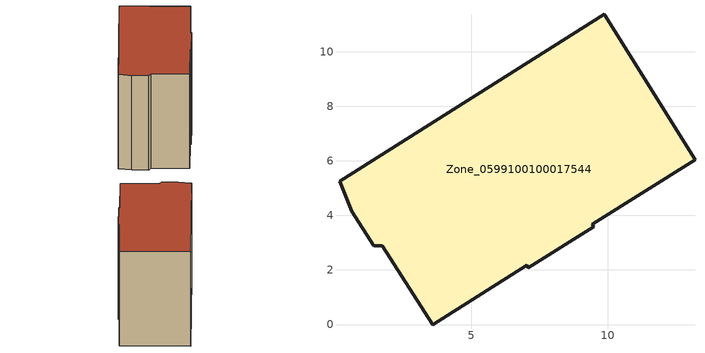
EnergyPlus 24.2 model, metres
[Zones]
Zone_0599100100017544
 floor ground (C_G): 1.74,2.88 1.41,2.88 0.62,4.16 0.16,5.24 9.87,11.37 13.19,6.05 9.43,3.67 9.47,3.59 7.08,2.08 7.02,2.17 3.57,0 z0
 wall outside (C_F): 9.43,3.67 13.19,6.05 9.87,11.37 0.16,5.24 0.62,4.16 1.41,2.88 1.74,2.88 3.57,0 7.02,2.17 7.08,2.08 9.47,3.59 9.43,3.67 z0:9.66
 roof outside (C_R): 1.41,2.88 1.74,2.88 3.57,0 7.02,2.17 7.08,2.08 9.47,3.59 9.43,3.67 13.19,6.05 9.87,11.37 0.16,5.24 0.62,4.16 z9.66
[BUILDING]
Pand.0599100100017544: North Axis=0; Terrain=City; Loads Convergence Tolerance Value=0.04; Temperature Convergence Tolerance Value=0.4; Solar Distribution=FullExterior; Maximum Number of Warmup Days=25; Minimum Number of Warmup Days=1
[Site:Location]
Rotterdam.The.Hague.AP_ZH_NLD Design_Conditions: Latitude=51.96; Longitude=4.45; Time Zone=1; Elevation=-4.5
[SITE:GROUNDTEMPERATURE:BUILDINGSURFACE]
18, 18, 18, 18, 18, 18, 18, 18, 18, 18, 18, 18
[MATERIAL] Thermal Absorptance=0.9; Solar Absorptance=0.7; Visible Absorptance=0.7
Name | Roughness | Thickness | Conductivity | Density | Specific Heat
G.TC.2015-2018 | MediumSmooth | 0.15 | 0.0428571 | 540 | 1210
F.TC.2015-2018 | Rough | 0.3 | 0.0666667 | 1920 | 840
R.TC.2015-2018 | MediumRough | 0.2 | 0.0333333 | 1500 | 1000
[CONSTRUCTION]
C_G: G.TC.2015-2018
C_F: F.TC.2015-2018
C_R: R.TC.2015-2018
[ZONE]
Zone_0599100100017544: Type=1; Multiplier=1; Ceiling Height=Autocalculate; Volume=Autocalculate; Floor Area=autocalculate; Part of Total Floor Area=Yes
[ZONEINFILTRATION:DESIGNFLOWRATE]
Infil_Zone_0599100100017544: Zone or ZoneList or Space or SpaceList=Zone_0599100100017544; Schedule=AlwaysOn; Design Flow Rate Calculation Method=Flow/Area; Flow Rate per Floor Area=0.0015; Constant Term Coefficient=1; Temperature Term Coefficient=0; Velocity Term Coefficient=0; Velocity Squared Term Coefficient=0
[HVACTEMPLATE:ZONE:IDEALLOADSAIRSYSTEM]
Zone_0599100100017544: Maximum Heating Supply Air Temperature=50; Minimum Cooling Supply Air Temperature=13; Maximum Heating Supply Air Humidity Ratio=0.0156; Minimum Cooling Supply Air Humidity Ratio=0.0077; Heating Limit=NoLimit; Cooling Limit=NoLimit; Dehumidification Control Type=ConstantSensibleHeatRatio; Cooling Sensible Heat Ratio=0.7; Dehumidification Setpoint=60; Humidification Control Type=None; Humidification Setpoint=30; Outdoor Air Method=None; Outdoor Air Flow Rate per Person=0.00944; Outdoor Air Flow Rate per Zone Floor Area=0; Outdoor Air Flow Rate per Zone=0; Demand Controlled Ventilation Type=None; Outdoor Air Economizer Type=NoEconomizer; Heat Recovery Type=None; Sensible Heat Recovery Effectiveness=0.7; Latent Heat Recovery Effectiveness=0.65
[ZONECONTROL:THERMOSTAT]
ThermostatControl_Zone_0599100100017544: Zone or ZoneList=Zone_0599100100017544; Control Type Schedule=DualSetpointControlType; Control 1=Thermostat_Zone_0599100100017544; Temperature Difference Between Cutout And Setpoint=0
[THERMOSTATSETPOINT:DUALSETPOINT]
Thermostat_Zone_0599100100017544: Heating Setpoint Temperature Schedule=HeatingSetpoint_Zone_0599100100017544; Cooling Setpoint Temperature Schedule=CoolingSetpoint_Zone_0599100100017544
[SCHEDULE:COMPACT]
HeatingSetpoint_Zone_0599100100017544: Through: 12/31, For: AllDays, Until: 24:00, 21
CoolingSetpoint_Zone_0599100100017544: Through: 12/31, For: AllDays, Until: 24:00, 24
DualSetpointControlType: Through: 12/31, For: AllDays, Until: 24:00, 4
AlwaysOn: Through: 12/31, For: AllDays, Until: 24:00, 1
